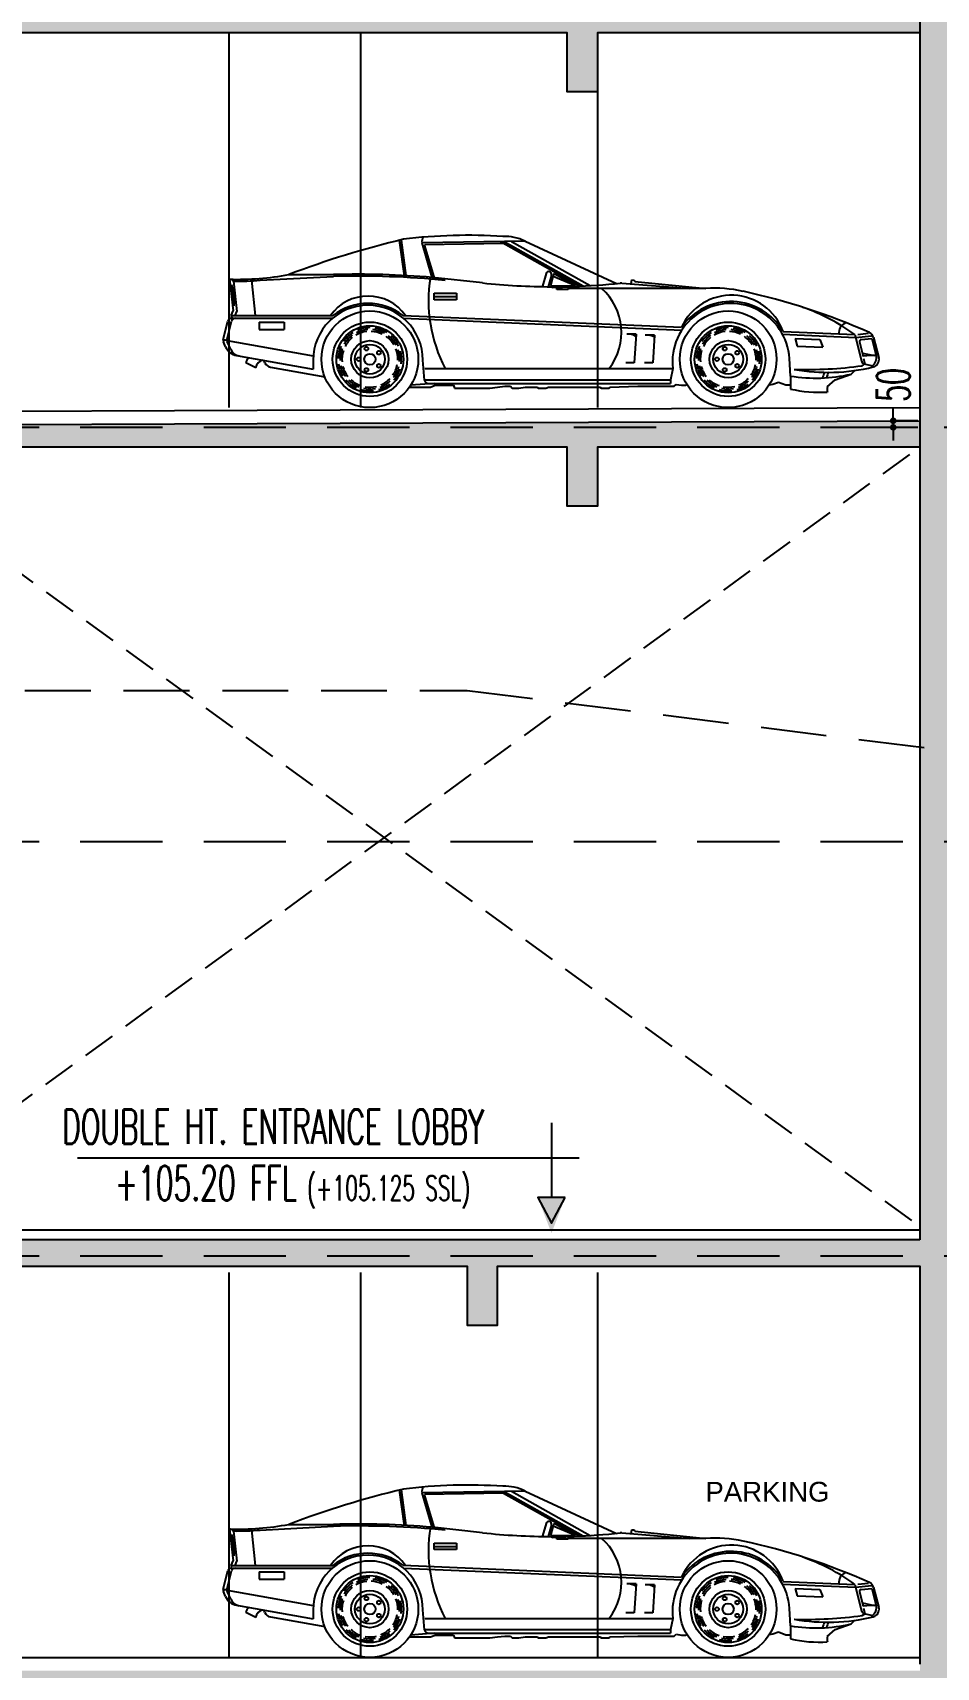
# Model space of a CAD drawing. Header units: millimetres. Extents: x -414464 to 1686, y -90036 to 108605.
# Drawn here: x -381174 to -374309, y -1060 to 11365 of the extents above; entities that cross this region are included whole.
import ezdxf

# ---------------------------------------------------------------- set-up
doc = ezdxf.new("R2010")
doc.units = ezdxf.units.MM
doc.header["$LTSCALE"] = 1000
doc.header["$MEASUREMENT"] = 0
for name, pattern in [('AUDIT_D_120904163729-0', [0]), ('DASHED', [0.75, 0.5, -0.25]), ('HIDDEN', [0.375, 0.25, -0.125]), ('HIDDEN2', [0.1875, 0.125, -0.0625])]:
    doc.linetypes.add(name, pattern=pattern)
doc.layers.get('0').update_dxf_attribs({"linetype": 'AUDIT_D_120904163729-0'})
for name, color, linetype in [('a-floor finish', 26, 'Continuous'), ('a-hat rcc', 252, 'Continuous'), ('a-pl ele', 225, 'Continuous'), ('a-rcc', 3, 'Continuous'), ('ELEV 5', 8, 'Continuous'), ('HATCH', 8, 'Continuous'), ('LEVEL', 7, 'Continuous'), ('PRESTXT', 7, 'Continuous')]:
    doc.layers.add(name, color=color, linetype=linetype)
doc.layers.add('a-Text', color=4, linetype='Continuous', lineweight=0)
doc.styles.add('arial', font='sanss___.ttf')
doc.styles.add('DIM150', font='SIMPLEX.shx', dxfattribs={"width": 0.6})
doc.dimstyles.new('dim150', dxfattribs={"dimtxt": 250, "dimasz": 50, "dimexe": 15, "dimexo": 15, "dimgap": 25, "dimtad": 1, "dimdec": 0, "dimzin": 9, "dimdsep": 32, "dimtxsty": 'DIM150', "dimblk1": 'DOT', "dimblk2": 'DOT', "dimsah": 1, "dimcen": 2.5, "dimclrd": 1, "dimclre": 8, "dimclrt": 2, "dimadec": 0, "dimazin": 0, "dimtfac": 1, "dimtdec": 0, "dimtmove": 2, "dimatfit": 3, "dimldrblk": 'DOT', "dimfxl": 1, "dimarcsym": 0})

# ---------------------------------------------------------------- blocks, each defined once
blk = doc.blocks.new('02ECAR07')
at = {"color": 0, "linetype": 'ByBlock'}
for p, q in [((-127.48, 35.41), (-128.75, 44.93)), ((-126.99, 35.48), (-128.25, 45)), ((-95.06, 44.72), (-122.72, 44.25)), ((-120, 35), (-122.72, 44.25)), ((-100.76, 44.12), (-122.05, 43.76)), ((-101.62, 44.61), (-80.37, 32.65)), ((-100.63, 44.63), (-79.42, 32.7)), ((-98.66, 44.66), (-77.56, 32.79)), ((-95.06, 44.72), (-70.5, 33.35)), ((-119.52, 35.14), (-122.05, 43.76)), ((-166.18, 34.23), (-146.49, 35.25)), ((-158.5, 35.75), (-146.5, 35.75)), ((-89.43, 36.03), (-90.35, 32.64)), ((-87.98, 35.63), (-88.84, 32.5)), ((-87.5, 35.5), (-88.25, 32.75)), ((-87.25, 36), (-87.5, 35.5)), ((-81.5, 32.75), (-87.5, 35.25)), ((-81.5, 32.75), (-87.25, 36)), ((-174.5, 34.5), (-173.5, 26)), ((-173.43, 33.98), (-172.48, 25.86)), ((-167.5, 24.75), (-168.5, 34.25)), ((-106.5, 33.5), (-120, 35)), ((-88.25, 32.75), (-81.75, 32.75)), ((-88.25, 32.75), (-87.75, 32.25)), ((-87.75, 32.25), (-82.25, 32.5)), ((-86.5, 31.75), (-86.5, 32.5)), ((-83.5, 31.75), (-86.5, 31.75)), ((-83.5, 32.5), (-83.5, 31.75)), ((-46.5, 32), (-83.5, 32)), ((-82.25, 32.5), (-81.5, 32.75)), ((-69.1, 33.46), (-50.9, 32)), ((-66.43, 34.23), (-66.69, 33.24)), ((-65.78, 34.17), (-66.43, 34.23)), ((-65.59, 33.93), (-65.78, 34.17)), ((-65.59, 33.93), (-46.5, 32)), ((-119.5, 29), (-119.5, 30.75)), ((-119.5, 30.75), (-113.5, 30.75)), ((-113.5, 29.75), (-119.5, 29.75)), ((-113.5, 29), (-119.5, 29)), ((-113.5, 30.75), (-113.5, 29)), ((-176.17, 18.33), (-174.94, 23.24)), ((-175.11, 18.42), (-173.91, 23.24)), ((-174, 24.75), (-173.5, 26)), ((-173.75, 24.25), (-174, 24.75)), ((-174, 23.75), (-173.75, 24.25)), ((-173.97, 24.75), (-146.66, 24.75)), ((-173.97, 24), (-146.79, 24)), ((-172.92, 24.75), (-172.48, 25.86)), ((-166.5, 23), (-159.75, 23)), ((-166.5, 23), (-166.5, 21)), ((-159.75, 23), (-159.75, 21)), ((-127.85, 24.76), (-53.04, 21.6)), ((-127.71, 24), (-52.94, 20.85)), ((-175.52, 18.17), (-176.11, 18.17)), ((-175.53, 16.36), (-176.11, 17.69)), ((-175, 18), (-175.52, 18.17)), ((-175.13, 18.04), (-151.95, 13.92)), ((-174.13, 15.66), (-175.06, 17.78)), ((-166.5, 21), (-159.75, 21)), ((-65.25, 19.75), (-67.75, 19.75)), ((-65.25, 19.75), (-65.75, 12)), ((-60.25, 19.5), (-62.75, 19.5)), ((-60.25, 19.5), (-60.75, 12)), ((-25.88, 19.71), (-6.24, 18.88)), ((-25.72, 20.45), (-6.43, 19.64)), ((-22.49, 18.57), (-15.83, 18.29)), ((-22.49, 18.57), (-21.98, 16.54)), ((-15.83, 18.29), (-15.07, 16.25)), ((-6.43, 19.64), (-4.71, 12.54)), ((-6.24, 18.88), (-1.96, 19.31)), ((-5.66, 19.69), (-2.83, 19.98)), ((-5.18, 17.66), (-4.23, 13.75)), ((-4.74, 18.28), (-1.88, 18.56)), ((-1.88, 18.56), (-0.75, 14)), ((-1.45, 18.82), (-0.04, 13.39)), ((-172.57, 14.02), (-152, 10.37)), ((-23.75, 8.5), (-24.03, 13.18)), ((-21.98, 16.54), (-15.07, 16.25)), ((-4.45, 14.64), (-1.25, 14)), ((-2.25, 14), (-4.24, 13.8)), ((-4.11, 13.22), (-3.75, 11.75)), ((-0.75, 14), (-2.25, 14)), ((-167.43, 10.72), (-170.11, 12.08)), ((-164.96, 12.06), (-165.25, 12.75)), ((-163.47, 10.88), (-148.87, 8.29)), ((-152, 12.75), (-152, 10.37)), ((-122.07, 7.42), (-122.5, 12.75)), ((-122, 10.5), (-55.4, 10.5)), ((-65.75, 12), (-68, 12)), ((-60.75, 12), (-63, 12)), ((-55.4, 10.5), (-56, 7.5)), ((-11.75, 7.5), (-7.5, 9)), ((-7.5, 9), (-6.5, 10)), ((-4.5, 11.25), (-3.75, 11.75)), ((-3.98, 11.81), (-1.75, 11.25)), ((-126, 5.5), (-120.5, 5.5)), ((-119.5, 6.5), (-125.75, 6)), ((-122, 7.5), (-56, 7.5)), ((-121.08, 6.5), (-56, 6.5)), ((-120.5, 5.5), (-119.25, 6)), ((-119.25, 6), (-114.25, 6)), ((-114.25, 6), (-114, 5.25)), ((-114, 5.25), (-104.5, 5.25)), ((-104.5, 5.25), (-102.5, 5.5)), ((-102.5, 5.5), (-100.5, 5.75)), ((-100.5, 5.75), (-99, 5.75)), ((-99, 5.75), (-98.5, 5.25)), ((-98.5, 5.25), (-96.75, 5.25)), ((-96.75, 5.25), (-95, 5.5)), ((-95, 5.5), (-91.75, 5.5)), ((-91.75, 5.5), (-91.5, 5.25)), ((-91.5, 5.25), (-89.5, 5.25)), ((-89.5, 5.25), (-88.75, 5.5)), ((-88.75, 5.5), (-75, 5.5)), ((-75, 5.5), (-74.5, 5.25)), ((-74.5, 5.25), (-72.5, 5.25)), ((-72.5, 5.25), (-72.25, 5.5)), ((-72.25, 5.5), (-64.75, 5.75)), ((-64.75, 5.75), (-56.5, 5.75)), ((-56.5, 5.75), (-55, 5.75)), ((-56, 7.5), (-56, 6.5)), ((-55, 5.75), (-54.5, 6.25)), ((-54.5, 6.25), (-53, 6)), ((-53, 6), (-52, 6)), ((-52, 6), (-51.58, 6.21)), ((-28.5, 6.25), (-29.49, 6.08)), ((-27, 6.75), (-28.5, 6.25)), ((-25, 6), (-27, 6.75)), ((-23.75, 6), (-25, 6)), ((-23.75, 8.5), (-23.75, 5)), ((-13.86, 5.63), (-11.75, 7.5))]:
    blk.add_line(p, q, dxfattribs=at)
for centre, radius in [((-136.75, 13), 13), ((-136.75, 13), 10), ((-136.75, 13), 9), ((-40.5, 13), 13), ((-40.5, 13), 10), ((-40.5, 13), 9), ((-136.75, 13), 5), ((-40.5, 13), 5), ((-136.75, 13), 4), ((-139.75, 13), 0.5), ((-136.75, 13), 1.5), ((-137.68, 15.85), 0.5), ((-134.32, 14.76), 0.5), ((-40.5, 13), 4), ((-43.5, 13), 0.5), ((-40.5, 13), 1.5), ((-41.43, 15.85), 0.5), ((-38.07, 14.76), 0.5), ((-137.68, 10.15), 0.5), ((-134.32, 11.24), 0.5), ((-41.43, 10.15), 0.5), ((-38.07, 11.24), 0.5)]:
    blk.add_circle(centre, radius, dxfattribs=at)
for centre, radius, start, end in [((-71.56, -191.14), 242.97, 103.3707, 110.9657), ((-110.39, -96.48), 142.79, 86.2291, 96.9829), ((-121.08, 44.69), 1.7, 138.8611, 195.16), ((-100.5, 33.88), 12.13, 63.3696, 92.3621), ((-172.54, 112.41), 77.93, 268.5572, 280.3771), ((-140.12, -207.54), 243.38, 85.2567, 91.501), ((-140.12, -207.54), 242.88, 84.4179, 91.501), ((-88.71, 35.81), 0.75, 346.1229, 163.3669), ((-174.28, 33.51), 0.968, 28.881, 100.3165), ((-186.46, 28.71), 13.01, 353.862, 19.3391), ((-186.13, 28.71), 13.01, 353.862, 19.3391), ((-163.92, 31.67), 9.74, 179.5142, 197.7013), ((-172.54, 112.41), 78.43, 269.3467, 274.6487), ((-81.75, 28.75), 39.25, 170.8377, 207.7076), ((-87.75, 208.66), 176.16, 263.8899, 269.9189), ((-87.75, 208.66), 176.16, 271.8812, 275.9582), ((-84.84, 20.2), 15.69, 321.8343, 48.7948), ((-69.26, 31.46), 2, 85.4274, 95.9582), ((-44, -1.71), 33.8, 77.1801, 94.2416), ((-72.68, -136.67), 171.78, 65.911, 77.8397), ((-137.25, 12.75), 14.75, 0, 180), ((-137.25, 17.75), 12.25, 34.8499, 145.1501), ((-137.25, 12.75), 15.25, 51.9345, 128.1046), ((-39.75, 12.25), 15.75, 3.3931, 186.3794), ((-39.75, 12.25), 16.25, 30.3225, 144.8528), ((-39.62, 15.45), 14.75, 20.2033, 155.1164), ((-38.92, -25.7), 55.78, 54.3745, 70.6911), ((-173.97, 23), 1, 90, 165.9638), ((-172.94, 23), 1, 90, 165.9638), ((-7.91, 20.1), 2.87, 112.4396, 187.0475), ((-175.2, 18.09), 1, 165.9638, 203.6294), ((-174.14, 18.18), 1, 165.9638, 203.6294), ((-136.75, 13), 8.5, 122.7273, 145.8143), ((-136.75, 13), 8, 126.4017, 149.7074), ((-136.75, 13), 7.5, 129.1111, 152.6811), ((-136.75, 13), 7.5, 96.3838, 119.9538), ((-136.75, 13), 8, 93.6744, 116.9801), ((-136.75, 13), 8.5, 90, 113.087), ((-136.75, 13), 7.5, 63.6565, 87.2265), ((-136.75, 13), 8, 60.9472, 84.2529), ((-136.75, 13), 8.5, 57.2727, 80.3598), ((-136.75, 13), 7.5, 30.9293, 54.4992), ((-136.75, 13), 8, 28.2199, 51.5256), ((-136.75, 13), 8.5, 24.5455, 47.6325), ((-67.44, 15.69), 4.07, 58.1724, 94.3987), ((-62.44, 15.44), 4.07, 58.1724, 94.3987), ((-40.5, 13), 8.5, 122.7273, 145.8143), ((-40.5, 13), 8, 126.4017, 149.7074), ((-40.5, 13), 7.5, 129.1111, 152.6811), ((-40.5, 13), 7.5, 96.3838, 119.9538), ((-40.5, 13), 8, 93.6744, 116.9801), ((-40.5, 13), 8.5, 90, 113.087), ((-40.5, 13), 7.5, 63.6565, 87.2265), ((-40.5, 13), 8, 60.9472, 84.2529), ((-40.5, 13), 8.5, 57.2727, 80.3598), ((-40.5, 13), 7.5, 30.9293, 54.4992), ((-40.5, 13), 8, 28.2199, 51.5256), ((-40.5, 13), 8.5, 24.5455, 47.6325), ((-4.69, 17.78), 0.5, 95.6743, 193.5704), ((-3.39, 18.32), 2, 14.6209, 65.911), ((-171.87, 17.96), 4, 203.6294, 259.9289), ((-171.38, 16.86), 3, 203.6294, 259.9289), ((-164.47, 9.88), 6.05, 143.8021, 158.6989), ((-136.75, 13), 8.5, 155.4545, 178.5416), ((-136.75, 13), 8, 159.129, 182.4347), ((-136.75, 13), 7.5, 161.8384, 185.4083), ((-136.75, 13), 7.5, 358.202, 21.772), ((-136.75, 13), 8, 355.4926, 18.7983), ((-136.75, 13), 8.5, 351.8182, 14.9052), ((-40.5, 13), 8.5, 155.4545, 178.5416), ((-40.5, 13), 8, 159.129, 182.4347), ((-40.5, 13), 7.5, 161.8384, 185.4083), ((-40.5, 13), 7.5, 358.202, 21.772), ((-40.5, 13), 8, 355.4926, 18.7983), ((-40.5, 13), 8.5, 351.8182, 14.9052), ((-3.31, 13.38), 2.64, 306.3268, 13.707), ((-1.97, 12.88), 2, 283.4926, 14.6209), ((-165.06, 10.39), 2.4, 100.5969, 172.303), ((-163.12, 12.85), 2, 203.1986, 259.9289), ((-136.75, 13), 8.5, 188.1818, 211.2689), ((-136.75, 13), 8, 191.8562, 215.162), ((-136.75, 13), 7.5, 194.5656, 218.1356), ((-136.75, 13), 7.5, 325.4747, 349.0447), ((-136.75, 13), 8, 322.7653, 346.0711), ((-136.75, 13), 8.5, 319.0909, 342.1779), ((-40.5, 13), 8.5, 188.1818, 211.2689), ((-40.5, 13), 8, 191.8562, 215.162), ((-40.5, 13), 7.5, 194.5656, 218.1356), ((-40.5, 13), 7.5, 325.4747, 349.0447), ((-40.5, 13), 8, 322.7653, 346.0711), ((-40.5, 13), 8.5, 319.0909, 342.1779), ((-16.88, 49.69), 41.76, 260.5382, 282.9866), ((-20.16, 129.93), 119.71, 268.758, 277.5147), ((-13.8, 62.17), 52.69, 260.2183, 283.4926), ((-8.12, 6.46), 7.18, 155.0077, 167.8493), ((-8.12, 6.46), 6.18, 150.5021, 165.3036), ((-3.74, 12.78), 1, 193.5704, 255.9638), ((-136.75, 13), 8.5, 220.9091, 243.9961), ((-136.75, 13), 8, 224.5835, 247.8892), ((-136.75, 13), 7.5, 227.2929, 250.8629), ((-136.75, 13), 8.5, 253.6364, 276.7234), ((-136.75, 13), 8, 257.3108, 280.6165), ((-136.75, 13), 7.5, 260.0202, 283.5902), ((-136.75, 13), 8.5, 286.3636, 309.4507), ((-136.75, 13), 8, 290.0381, 313.3438), ((-136.75, 13), 7.5, 292.7475, 316.3174), ((-121.08, 7.5), 1, 184.5739, 270), ((-40.5, 13), 8.5, 220.9091, 243.9961), ((-40.5, 13), 8, 224.5835, 247.8892), ((-40.5, 13), 7.5, 227.2929, 250.8629), ((-40.5, 13), 8.5, 253.6364, 276.7234), ((-40.5, 13), 8, 257.3108, 280.6165), ((-40.5, 13), 7.5, 260.0202, 283.5902), ((-40.5, 13), 8.5, 286.3636, 309.4507), ((-40.5, 13), 8, 290.0381, 313.3438), ((-40.5, 13), 7.5, 292.7475, 316.3174), ((-15.86, 39.57), 35.46, 257.1468, 273.2327), ((-8.12, 4.88), 5.78, 172.525, 187.0373)]:
    blk.add_arc(centre, radius, start, end, dxfattribs=at)
blk = doc.blocks.new('T8 levels')
at = {"layer": 'LEVEL', "color": 8, "linetype": 'HIDDEN2', "ltscale": 5}
for p, q in [((0, -99202.8), (-83963.5, -99202.8)), ((0, -102352.8), (-83963.5, -102352.8)), ((0, -105502.8), (-83963.5, -105502.8))]:
    blk.add_line(p, q, dxfattribs=at)
blk = doc.blocks.new('_DOT')
at = {"color": 0, "linetype": 'ByBlock'}
blk.add_line((-0.5, 0), (-1, 0), dxfattribs=at)
at = {"color": 0, "linetype": 'ByBlock', "const_width": 0.5}
blk.add_lwpolyline([(-0.25, 0, 1), (0.25, 0, 1)], format="xyb", close=True, dxfattribs=at)
blk = doc.blocks.new('*D295')
at = {"layer": 'a-rcc', "color": 1, "linetype": 'ByBlock', "lineweight": -2, "transparency": 16777216}
for p, q in [((-374636, 8465), (-374636, 8515)), ((-374636, 8415), (-374636, 8365)), ((-374636, 8315), (-374636, 8265))]:
    blk.add_line(p, q, dxfattribs=at)
at = {"layer": 'a-rcc', "color": 8, "linetype": 'ByBlock', "lineweight": -2, "transparency": 16777216}
for p, q in [((-374449, 8415), (-374651, 8415)), ((-374449, 8365), (-374651, 8365))]:
    blk.add_line(p, q, dxfattribs=at)
at = {"layer": 'a-rcc', "color": 1, "linetype": 'ByBlock', "lineweight": -2, "transparency": 16777216, "xscale": 50, "yscale": 50, "zscale": 50}
for p, rotation in [((-374636, 8415), 270), ((-374636, 8365), 90)]:
    blk.add_blockref('_DOT', p, dxfattribs=dict(at, rotation=rotation))
at = {"layer": 'a-rcc', "color": 2, "linetype": 'ByBlock', "transparency": 16777216, "insert": (-374636, 8688), "char_height": 250, "attachment_point": 5, "rotation": 90, "style": 'DIM150'}
blk.add_mtext('50', dxfattribs=at)

msp = doc.modelspace()

# ---------------------------------------------------------------- hatches: boundary and pattern name
at = {"layer": 'a-hat rcc'}
h = msp.add_hatch(dxfattribs=at)
h.set_pattern_fill('AR-CONC', color=256, scale=20, style=0)
h.set_pattern_definition([(50, (-262017.51, 0), (143.45204, -12.55043), [15, -165]), (355, (-262017.51, 0), (-27.75027, 150.43843), [12, -132]), (100.45144, (-262005.56, -1.05), (115.70177, 137.888), [12.74804, -140.22842]), (46.1842, (-262017.51, 40), (213.44827, -33.10386), [22.5, -247.5]), (96.63564, (-261999.73, 37.24), (186.9324, 194.82372), [19.12207, -210.34275]), (351.18416, (-262017.51, 40), (186.9324, 194.82372), [18, -198]), (21, (-261997.51, 30), (119.38141, -80.52378), [15, -165]), (326, (-261997.51, 30), (48.66307, 145.03001), [12, -132]), (71.45144, (-261987.56, 23.29), (168.04448, 64.50623), [12.74804, -140.22842]), (37.5, (-262017.513, 0), (2.431971, 66.57877), [0, -130.4, 0, -134, 0, -132.5]), (7.5, (-262017.51, 0), (52.613907, 78.882342), [0, -76.4, 0, -127.4, 0, -50.5]), (327.5, (-262062.113, 0), (106.764487, -4.510974), [0, -50, 0, -156, 0, -207]), (317.5, (-262082.11, 0), (116.637234, 20.020996), [0, -65, 0, -103.6, 0, -147])])
h.paths.add_polyline_path([(-374433.8, 5290), (-374433.7, 5290), (-374433.7, 2190), (-387022.3, 2190), (-387022.3, 1990), (-382282.1, 1990), (-382282.1, 1540), (-382052.1, 1540), (-382052.1, 1990), (-377872.4, 1990), (-377872.4, 1540), (-377642.4, 1540), (-377642.4, 1990), (-374433.7, 1990), (-374433.7, -1085), (-382588.4, -1085), (-382818.4, -1085), (-386622.4, -1085), (-386622.4, -1235), (-382818.4, -1235), (-382588.4, -1235), (-374183.7, -1235), (-374183.7, -1085), (-368258.4, -1085), (-368258.4, -3085), (-368008.4, -3085), (-368009.3, -935), (-370582.9, -935), (-370582.9, 2140), (-370582.9, 8315), (-370582.9, 8365), (-370582.9, 11515), (-368208.4, 11515), (-368208.4, 10915), (-368009.3, 10915), (-368009.3, 11715), (-370833.7, 11715), (-370833.7, 11615), (-370833.7, 8515), (-370833.7, 8315), (-370833.7, 5365), (-370833.7, 5165), (-370833.7, 2215), (-370833.7, 2140), (-370833.7, 1940), (-370833.7, -935), (-374183.7, -935), (-374183.7, 2065), (-374183.9, 5515), (-374183.9, 11515), (-374433.7, 11515), (-374433.7, 11315)])
h.paths.add_polyline_path([(-387022.4, 2140), (-387222.4, 2140), (-387222.4, -1085), (-387022.4, -1085), (-387022.4, -1085)])
at = {"layer": 'a-hat rcc', "ltscale": 2}
h = msp.add_hatch(dxfattribs=at)
h.set_pattern_fill('AR-CONC', color=256, scale=20, style=0)
h.set_pattern_definition([(50, (-443277.53, -157981.87), (143.45204, -12.55043), [15, -165]), (355, (-443277.53, -157981.87), (-27.75027, 150.43843), [12, -132]), (100.451444, (-443265.58, -157982.91), (115.70177, 137.888), [12.74804, -140.22842]), (46.1842, (-443277.53, -157941.87), (213.44827, -33.10386), [22.5, -247.5]), (96.63564, (-443259.75, -157944.63), (186.9324, 194.82372), [19.12207, -210.34275]), (351.18416, (-443277.53, -157941.87), (186.9324, 194.82372), [18, -198]), (21, (-443257.53, -157951.87), (119.38141, -80.52378), [15, -165]), (326, (-443257.53, -157951.87), (48.66307, 145.03001), [12, -132]), (71.451445, (-443247.58, -157958.58), (168.04448, 64.50623), [12.74804, -140.22842]), (37.5, (-443277.53, -157981.87), (2.431971, 66.578771), [0, -130.4, 0, -134, 0, -132.5]), (7.5, (-443277.53, -157981.87), (52.613907, 78.882342), [0, -76.4, 0, -127.4, 0, -50.5]), (327.5, (-443322.13, -157981.87), (106.764487, -4.510974), [0, -50, 0, -156, 0, -207]), (317.5, (-443342.13, -157981.87), (116.637234, 20.020996), [0, -65, 0, -103.6, 0, -147])])
h.paths.add_polyline_path([(-376883.6, 11365), (-374433.7, 11365), (-374433.7, 11565), (-387022.1, 11515), (-387022.1, 11515), (-387222.4, 11515), (-387221.8, 11315), (-387021.8, 11317.3), (-387021.8, 11317.3), (-382818.2, 11365), (-382818.2, 10915), (-382588.4, 10915), (-382588.4, 11365), (-377113.6, 11365), (-377113.6, 10915), (-376883.6, 10915)])
h = msp.add_hatch(dxfattribs=at)
h.set_pattern_fill('AR-CONC', color=256, scale=20, style=0)
h.set_pattern_definition([(50, (-443277.53, -161181.87), (143.45204, -12.55043), [15, -165]), (355, (-443277.53, -161181.87), (-27.75027, 150.43843), [12, -132]), (100.451444, (-443265.58, -161182.91), (115.70177, 137.888), [12.74804, -140.22842]), (46.1842, (-443277.53, -161141.87), (213.44827, -33.10386), [22.5, -247.5]), (96.63564, (-443259.75, -161144.63), (186.9324, 194.82372), [19.12207, -210.34275]), (351.18416, (-443277.53, -161141.87), (186.9324, 194.82372), [18, -198]), (21, (-443257.53, -161151.87), (119.38141, -80.52378), [15, -165]), (326, (-443257.53, -161151.87), (48.66307, 145.03001), [12, -132]), (71.451445, (-443247.58, -161158.58), (168.04448, 64.50623), [12.74804, -140.22842]), (37.5, (-443277.53, -161181.87), (2.431971, 66.578771), [0, -130.4, 0, -134, 0, -132.5]), (7.5, (-443277.53, -161181.87), (52.613907, 78.882342), [0, -76.4, 0, -127.4, 0, -50.5]), (327.5, (-443322.13, -161181.87), (106.764487, -4.510974), [0, -50, 0, -156, 0, -207]), (317.5, (-443342.13, -161181.87), (116.637234, 20.020996), [0, -65, 0, -103.6, 0, -147])])
h.paths.add_polyline_path([(-376883.6, 8215), (-374433.7, 8215), (-374433.7, 8415), (-387022.3, 8365), (-387022.3, 9315.1), (-387222.4, 9315.1), (-387222.4, 8165), (-387022.3, 8165), (-387022.3, 8165), (-382818.8, 8215), (-382818.2, 7765), (-382588.4, 7765), (-382588.4, 8215), (-377113.6, 8215), (-377113.6, 7765), (-376883.6, 7765)])
at = {"layer": 'LEVEL'}
msp.add_hatch(color=2, dxfattribs=at).paths.add_polyline_path([(-377337, 2511), (-377128, 2511), (-377232.5, 2240)])

# ---------------------------------------------------------------- linework, layer by layer
at = {"color": 1, "linetype": 'DASHED'}
msp.add_lwpolyline([(-401816.3, 9515), (-384233.3, 6365), (-377873.2, 6365), (-355085.2, 3515), (-348785.5, 3515), (-325772.7, 365), (-322423.6, 365)], dxfattribs=at)
at = {"layer": 'a-floor finish', "ltscale": 3}
for points, elevation in [([(-387022.3, 8465), (-374433.8, 8515)], -0.6), ([(-387219.1, 2265), (-374433.8, 2265)], -0.8), ([(-386722.4, -985), (-374433.8, -985)], -0.8)]:
    msp.add_lwpolyline(points, dxfattribs=dict(at, elevation=elevation))
at = {"layer": 'a-pl ele'}
for p, q in [((-379684.9, 11365, -0.6), (-379684.9, 8515, -0.6)), ((-378683.3, 11365, -0.6), (-378683.3, 8515, -0.6)), ((-376883.5, 11365, -0.6), (-376883.5, 8515, -0.6)), ((-379684.9, 1940, -0.6), (-379684.9, -985, -0.6)), ((-378683.3, 1940, -0.6), (-378683.3, -985, -0.6)), ((-376883.5, 1940, -0.6), (-376883.5, -985, -0.6))]:
    msp.add_line(p, q, dxfattribs=at)
at = {"layer": 'a-rcc', "elevation": -0.6}
for points in [[(-387222.4, 11315), (-387222.4, 11515), (-387022.3, 11515), (-387022.3, 11515), (-374433.7, 11565), (-374433.7, 11365), (-376883.6, 11365), (-376883.6, 10915), (-377113.6, 10915), (-377113.6, 11365), (-382588.4, 11365), (-382588.4, 10915), (-382818.2, 10915), (-382818.2, 11365)], [(-387222.4, 8165), (-387222.4, 9315.1), (-387022.3, 9315.1), (-387022.3, 8365), (-374433.7, 8415), (-374433.7, 8215), (-376883.6, 8215), (-376883.6, 7765), (-377113.6, 7765), (-377113.6, 8215), (-382588.4, 8215), (-382588.4, 7765), (-382818.2, 7765), (-382818.2, 8215)]]:
    msp.add_lwpolyline(points, close=True, dxfattribs=at)
at = {"layer": 'a-rcc'}
for points, elevation in [([(-374433.7, 11565), (-374433.7, 5290)], -0.6), ([(-374433.7, 5290), (-374433.7, 2190)], -0.4), ([(-374433.7, 2190), (-387222.4, 2190)], -0.8), ([(-387022.3, 1990), (-382282.1, 1990), (-382282.1, 1540), (-382052.1, 1540), (-382052.1, 1990), (-377872.4, 1990), (-377872.4, 1540), (-377642.4, 1540), (-377642.4, 1990), (-374433.7, 1990), (-374433.7, -1035)], -0.6)]:
    msp.add_lwpolyline(points, dxfattribs=dict(at, elevation=elevation))
at = {"layer": 'HATCH', "linetype": 'HIDDEN', "elevation": -0.7}
for points in [[(-382588.4, 2265), (-374433.7, 8215)], [(-382588.2, 8215), (-374433.8, 2290)]]:
    msp.add_lwpolyline(points, dxfattribs=at)
at = {"layer": 'LEVEL', "color": 2}
for p, q in [((-377232.5, 3077.5, -1.5), (-377232.5, 2511, -1.5)), ((-377022.6, 2809.4, -1.5), (-380834.1, 2809.4, -1.5))]:
    msp.add_line(p, q, dxfattribs=at)
at = {"layer": 'LEVEL', "color": 2, "elevation": -1.5}
msp.add_lwpolyline([(-377128, 2511), (-377337, 2511), (-377232.5, 2315)], close=True, dxfattribs=at)

# ---------------------------------------------------------------- block references
at = {"layer": 'a-rcc', "linetype": 'ByBlock'}
msp.add_blockref('T8 levels', (-330500.1, 107567.8, -0.6), dxfattribs=at)
at = {"layer": 'ELEV 5', "xscale": 28.28386671862973, "yscale": 28.28386671862973, "zscale": 28.28386671862973}
for p in [(-374744.7, 8515, -0.7), (-374744.7, -985, -1)]:
    msp.add_blockref('02ECAR07', p, dxfattribs=at)

# ---------------------------------------------------------------- texts
at = {"layer": 'a-Text', "extrusion": (1.53033e-13, 0.001438, 0.999999), "insert": (-380950.5, 3180.8, -1.7), "char_height": 262.5, "width": 3747.506, "attachment_point": 1, "text_direction": (1, 7e-06, 0), "style": 'DIM150'}
msp.add_mtext('DOUBLE HT. ENTRANCE LOBBY', dxfattribs=at)
at = {"layer": 'a-Text', "insert": (-380550.1, 2751.7, -1.5), "char_height": 262.5, "width": 3255.32, "attachment_point": 1, "rotation": 0.00043, "style": 'DIM150'}
msp.add_mtext('+105.20 FFL{\\H0.71429x; (+105.125 SSL)}', dxfattribs=at)
at = {"layer": 'PRESTXT', "style": 'arial'}
msp.add_text('PARKING', height=150, dxfattribs=at).set_placement((-376063, 199.5, -1.1))

# ---------------------------------------------------------------- dimensions: what is measured, and where the dimension line sits
at = {"layer": 'a-rcc', "linetype": 'ByBlock'}
dim = msp.add_linear_dim(base=(-374635.5, 8365), p1=(-374433.9, 8415, -0.6), p2=(-374433.9, 8365, -0.6), angle=90, dimstyle='dim150', dxfattribs=at)
dim.commit()
dim.dimension.update_dxf_attribs({"geometry": '*D295', "text_midpoint": (-374635.6, 8688), "dimtype": 160})

doc.saveas('drawing.dxf')
